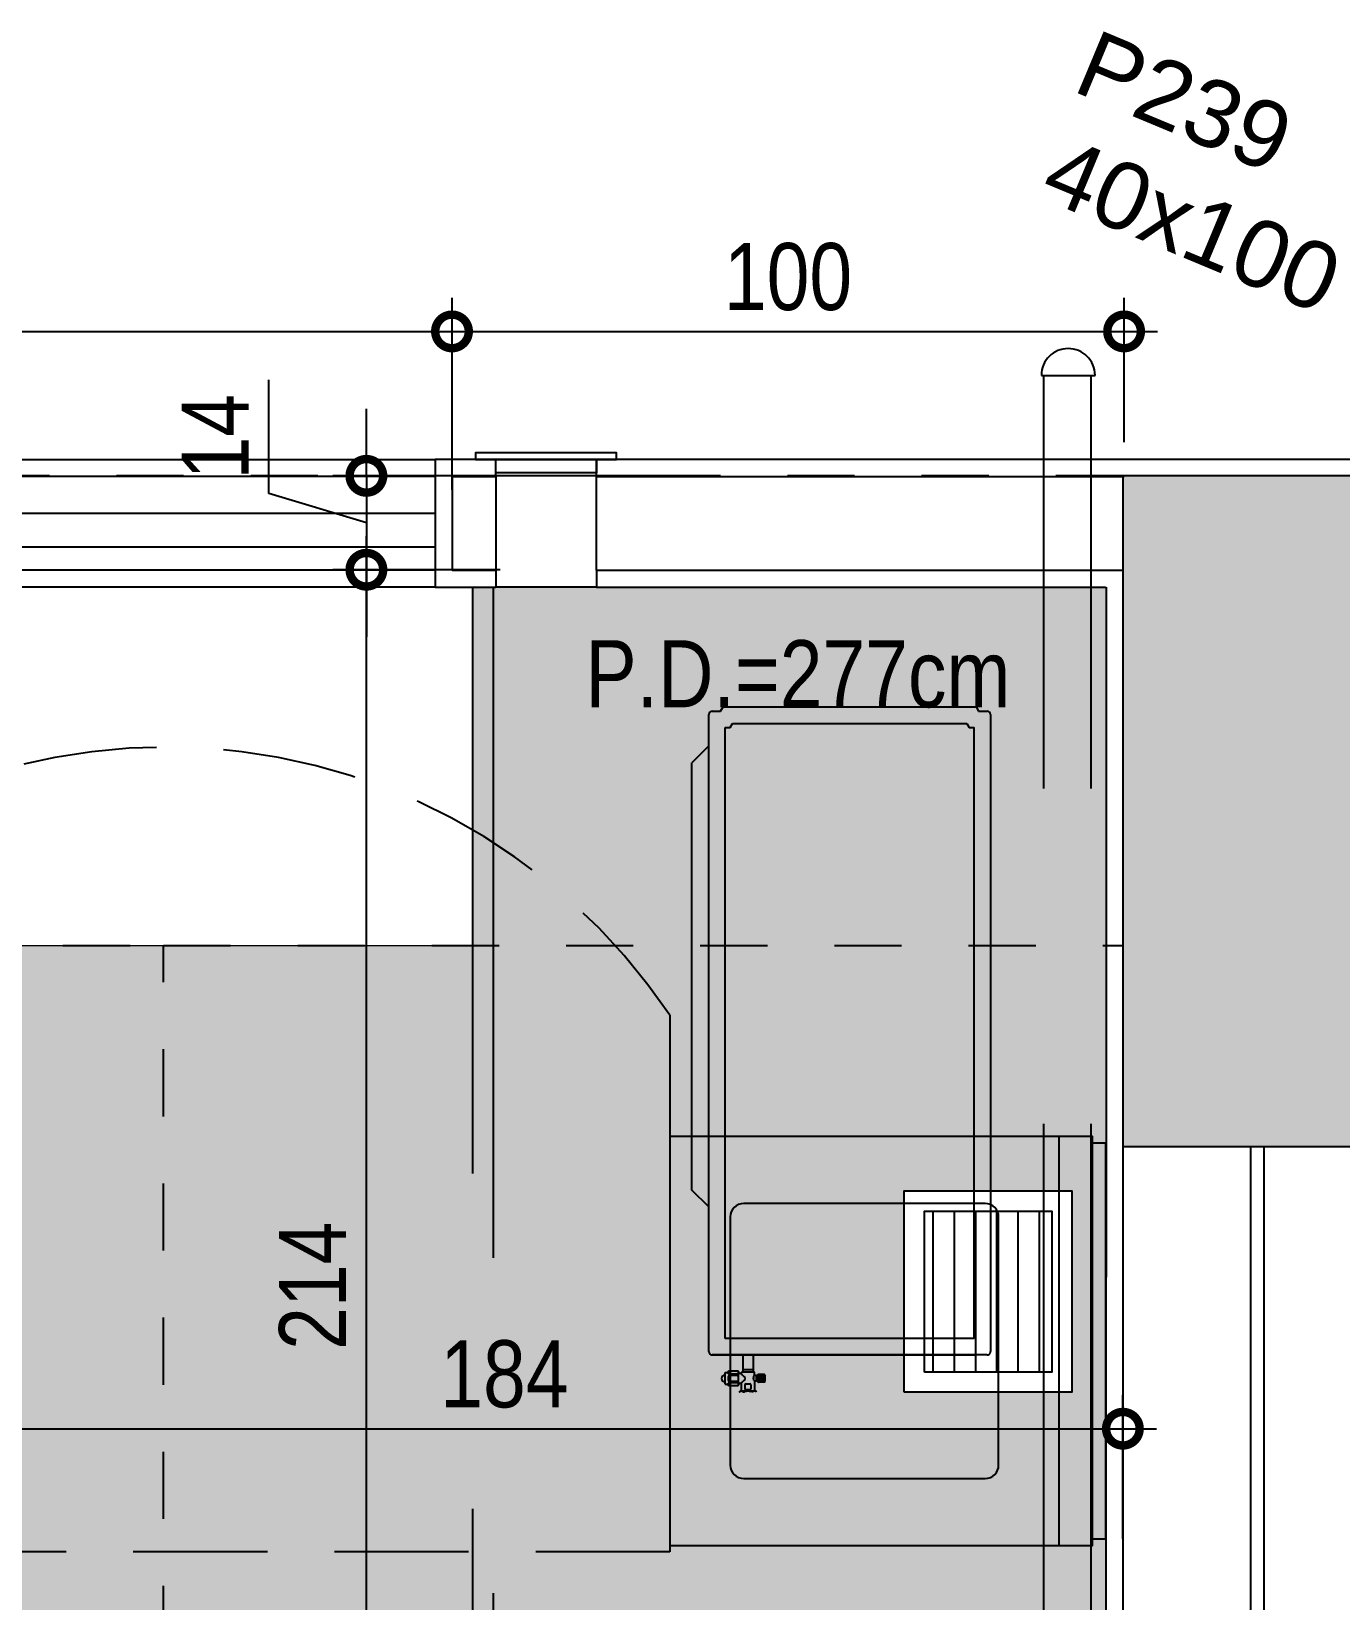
# Model space of a CAD drawing. Header units: metres. Extents: x -41 to 570, y -54 to 184.
# Drawn here: x -27.327 to -25.375, y 51.323 to 53.663 of the extents above; entities that cross this region are included whole.
import ezdxf
from ezdxf.enums import TextEntityAlignment as Align
from ezdxf.xclip import XClip

# ---------------------------------------------------------------- set-up
doc = ezdxf.new("R2010")
doc.units = ezdxf.units.M
doc.header["$XCLIPFRAME"] = 0
for name, pattern in [('DASHEDX2', [1.5, 1, -0.5]), ('PUC$0$DASHEDX2', [1.5, 1, -0.5]), ('PUC$0$HIDDEN', [0.375, 0.25, -0.125])]:
    doc.linetypes.add(name, pattern=pattern)
for name, color, linetype in [('1', 232, 'DASHEDX2'), ('12', 232, 'Continuous'), ('4', 2, 'Continuous'), ('9', 232, 'Continuous'), ('ARQ-DIM', 2, 'Continuous'), ('ARQ-TXT', 2, 'Continuous'), ('PUC$0$ARQ-ALV ACAB', 4, 'Continuous'), ('PUC$0$ARQ-ALV OSSO', 5, 'Continuous'), ('PUC$0$ARQ-AUX', 7, 'Continuous'), ('PUC$0$ARQ-AUX2', 2, 'Continuous'), ('PUC$0$ARQ-CAX', 1, 'Continuous'), ('PUC$0$ARQ-ENCH', 1, 'Continuous'), ('PUC$0$ARQ-MOB', 7, 'Continuous'), ('PUC$0$ARQ-PRJ', 7, 'PUC$0$DASHEDX2'), ('PUC$0$MAUROAMARELO', 162, 'Continuous'), ('PUC$0$MAUROVERDE', 3, 'Continuous')]:
    doc.layers.add(name, color=color, linetype=linetype)
doc.layers.add('PUC$0$ARQ-FORRO', color=9, linetype='Continuous', lineweight=5)
doc.styles.add('Adesa', font='ARIALN.TTF')
doc.styles.get("Standard").update_dxf_attribs({"font": 'arial.ttf'})
doc.dimstyles.new('ADESA 1-0050', dxfattribs={"dimtxt": 0.1, "dimasz": 0.1, "dimexe": 0.05, "dimexo": 0.05, "dimgap": 0.03, "dimtad": 1, "dimdec": 1, "dimlfac": 100, "dimzin": 12, "dimtxsty": 'Adesa', "dimblk": 'DOTSMALL', "dimcen": 1, "dimdle": 0.05, "dimclrd": 1, "dimclre": 1, "dimclrt": 256, "dimazin": 3, "dimtm": 1e-09, "dimtfac": 1, "dimtdec": 1, "dimtmove": 1, "dimatfit": 0, "dimldrblk": 'DOTSMALL', "dimfxl": 0.8, "dimtvp": 2, "dimtolj": 1, "dimtzin": 0, "dimarcsym": 0})

# ---------------------------------------------------------------- blocks, each defined once
blk = doc.blocks.new('PUC$0$pl apto tipo 2 puc')
at = {"layer": 'PUC$0$ARQ-ALV OSSO'}
blk.add_lwpolyline([(-25.4988, 2.0012), (-25.4983, -1.4888)], dxfattribs=at)
blk = doc.blocks.new('PUC$0$A$C7cb482e1')
at = {"layer": 'PUC$0$ARQ-PRJ'}
for p, q in [((-0.1098, -0.2708, 0), (-0.1098, 1.8451, 0)), ((-0.0389, -0.2708, 0), (-0.0389, 1.8451, 0))]:
    blk.add_line(p, q, dxfattribs=at)
at = {"layer": 'PUC$0$ARQ-PRJ', "elevation": 0}
for points in [[(-0.1133, 1.8451), (-0.0333, 1.8451)], [(-0.1571, -0.4064), (-0.0171, -0.4064), (-0.0171, -0.1264), (-0.1571, -0.1264), (-0.1571, -0.4064)]]:
    blk.add_lwpolyline(points, dxfattribs=at)
at = {"layer": 'PUC$0$ARQ-PRJ'}
for centre, radius, start, end in [((-0.0733, 1.8451, 0), 0.04, 360, 180), ((-0.0743, -0.2651, 0), 0.0359, 189.055, 350.945)]:
    blk.add_arc(centre, radius, start, end, dxfattribs=at)
blk = doc.blocks.new('PUC$0$pl cx vent')
at = {"layer": 'PUC$0$ARQ-CAX'}
h = blk.add_hatch(dxfattribs=at)
h.set_pattern_fill('LINE', color=255, scale=0.01, angle=90)
h.set_pattern_definition([(90, (10.529542, -8.815224), (-0.03175, 2e-18), [])])
h.paths.add_polyline_path([(-0.22, -0.27), (-0.22, -0.03), (-0.03, -0.03), (-0.03, -0.27)])
for points in [[(-0.25, -0.3), (-0.25, 0), (0, 0), (0, -0.3)], [(-0.22, -0.27), (-0.22, -0.03), (-0.03, -0.03), (-0.03, -0.27)]]:
    blk.add_lwpolyline(points, close=True, dxfattribs=at)
blk = doc.blocks.new('PUC$0$planta tipo 5 puc')
at = {"layer": 'PUC$0$ARQ-ALV ACAB'}
for p, q in [((-30.8167, 3.0245, 0), (-34.8167, 3.0243, 0)), ((-34.8167, 2.8343, 0), (-30.8167, 2.8346, 0))]:
    blk.add_line(p, q, dxfattribs=at)
at = {"layer": 'PUC$0$ARQ-ALV ACAB', "elevation": 0}
for points in [[(-36.2338, 3.0243), (-34.8417, 3.0243), (-34.8167, 3.0243), (-34.8167, 2.8343)], [(-35.0569, 2.9993), (-35.0569, 3.0243)], [(-34.9069, 2.9993), (-34.9069, 3.0243)], [(-35.0569, 2.8593), (-35.0569, 2.8343)], [(-34.9069, 2.8593), (-34.9069, 2.8343)], [(-35.8167, 2.8343), (-35.8164, 0.7758)], [(-35.0569, 2.8343), (-35.8158, 2.8343)], [(-34.8167, 2.8343), (-34.9069, 2.8343)], [(-34.9069, 2.8343), (-34.9069, 2.8343)]]:
    blk.add_lwpolyline(points, dxfattribs=at)
at = {"layer": 'PUC$0$ARQ-ALV OSSO', "elevation": 0}
for points in [[(-35.0569, 2.9993), (-35.8435, 2.9993)], [(-35.0569, 2.8593), (-35.0569, 2.9993)], [(-34.8417, 2.9993), (-34.9069, 2.9993)], [(-34.8417, 2.9993), (-34.8417, 2.8593), (-34.9069, 2.8593)], [(-34.9069, 2.9993), (-34.9069, 2.8593)], [(-35.8417, 2.8593), (-35.8417, -1.49)], [(-35.0569, 2.8593), (-35.8417, 2.8593)], [(-36.0317, 2), (-36.0317, -1.49)]]:
    blk.add_lwpolyline(points, dxfattribs=at)
at = {"layer": 'PUC$0$ARQ-AUX', "elevation": 0}
for points in [[(-34.8167, 2.9993), (-30.8167, 2.9993)], [(-34.8167, 2.8593), (-30.8167, 2.8593)], [(-35.0569, 2.834), (-34.9069, 2.834)]]:
    blk.add_lwpolyline(points, dxfattribs=at)
at = {"layer": 'PUC$0$ARQ-AUX2', "elevation": 0}
for points in [[(-30.8167, 2.9445), (-34.8167, 2.9443)], [(-30.8167, 2.8945), (-34.8167, 2.8943)]]:
    blk.add_lwpolyline(points, dxfattribs=at)
at = {"layer": 'PUC$0$ARQ-CAX', "elevation": 0}
for points in [[(-34.8769, 3.0244), (-35.0869, 3.0244), (-35.0869, 3.0344), (-34.8769, 3.0344)], [(-34.9069, 3.0244), (-35.0569, 3.0244), (-35.0569, 3.0044), (-34.9069, 3.0044)]]:
    blk.add_lwpolyline(points, close=True, dxfattribs=at)
at = {"layer": 'PUC$0$ARQ-PRJ', "elevation": 0}
blk.add_lwpolyline([(-34.8728, 2.8343), (-34.9028, 2.8343), (-34.9028, 0.46), (-34.8728, 0.46)], close=True, dxfattribs=at)
at = {"xscale": -1}
blk.add_blockref('PUC$0$A$C7cb482e1', (-35.8335, 1.3048, 0), dxfattribs=at)
at = {"layer": 'PUC$0$ARQ-CAX', "xscale": -1}
blk.add_blockref('PUC$0$pl cx vent', (-35.7658, 1.934, 0), dxfattribs=at)
blk = doc.blocks.new('PUC$0$MAQ-LAVAR-ROUPA')
blk.add_lwpolyline([(0, 0.65), (0.61, 0.65), (0.61, 0.02), (0, 0.02)], close=True)
blk.add_lwpolyline([(0.1, 0.18), (0.1, 0.54, -0.414214), (0.12, 0.56), (0.49, 0.56, -0.414214), (0.51, 0.54), (0.51, 0.18, -0.414214), (0.49, 0.16), (0.12, 0.16, -0.414214)], format="xyb", close=True)
for points in [[(0.61, 0.07), (0, 0.07)], [(0.6, 0.02), (0.6, 0), (0.01, 0), (0.01, 0.02)], [(0.01, 0), (0.6, 0)]]:
    blk.add_lwpolyline(points)
blk = doc.blocks.new('PUC$0$layout pcd puc 5')
at = {"layer": 'PUC$0$ARQ-MOB', "xscale": -1, "rotation": 270}
blk.add_blockref('PUC$0$MAQ-LAVAR-ROUPA', (-10.6398, 0.57), dxfattribs=at)
blk = doc.blocks.new('PUC$0$pl forro pcd 5')
at = {"layer": 'PUC$0$ARQ-FORRO'}
h = blk.add_hatch(color=256, dxfattribs=at)
h.dxf.hatch_style = 1
h.paths.add_polyline_path([(-4.3097, 0.5799), (-4.3097, 0.8958), (-3.2062, 0.8958), (-3.2062, -0.9443), (-4.0561, -0.9443), (-4.0561, -1.4786), (-5, -1.4785), (-5, 0.5799)])
h.paths.add_polyline_path([(-0.9849, -0.9443), (-3.2062, -0.9443), (-3.2062, -0.0401), (-0.9849, -0.0401)])
h.paths.add_polyline_path([(-0.6197, -0.949), (-0.4399, -0.949), (-0.4399, -0.0401), (-0.6197, -0.0401)])
h.paths.add_polyline_path([(-4.9491, -0.2782), (-4.6991, -0.2782), (-4.6991, -0.5782), (-4.9491, -0.5782)], flags=16)
at = {"layer": 'PUC$0$ARQ-FORRO', "elevation": 0}
for points in [[(-4.3097, 0.5799), (-4.3097, 0.8958), (-3.2062, 0.8958), (-3.2062, -0.9443), (-4.0561, -0.9443), (-4.0561, -1.4786), (-5, -1.4785), (-5, 0.5799)], [(-4.9491, -0.2782), (-4.6991, -0.2782), (-4.6991, -0.5782), (-4.9491, -0.5782)]]:
    blk.add_lwpolyline(points, close=True, dxfattribs=at)
blk = doc.blocks.new('PUC$0$CDS1')
at = {"layer": 'PUC$0$MAUROAMARELO'}
for p, q in [((8267.3083, 3268.3306, 0), (8267.3119, 3268.3368, 0)), ((8267.3119, 3268.3368, 0), (8267.6893, 3268.3368, 0)), ((8267.6893, 3268.3368, 0), (8267.6929, 3268.3306, 0)), ((8267.2906, 3267.3756, 0), (8267.2906, 3268.3256, 0)), ((8267.2956, 3268.3306, 0), (8267.3083, 3268.3306, 0)), ((8267.6929, 3268.3306, 0), (8267.7056, 3268.3306, 0)), ((8267.7106, 3268.3256, 0), (8267.7106, 3267.3756, 0)), ((8267.3151, 3267.3951, 0), (8267.3151, 3268.3061, 0)), ((8267.3151, 3268.3061, 0), (8267.3224, 3268.3061, 0)), ((8267.3224, 3268.3061, 0), (8267.326, 3268.3123, 0)), ((8267.326, 3268.3123, 0), (8267.6752, 3268.3123, 0)), ((8267.6752, 3268.3123, 0), (8267.6788, 3268.3061, 0)), ((8267.6788, 3268.3061, 0), (8267.6861, 3268.3061, 0)), ((8267.6861, 3267.3951, 0), (8267.6861, 3268.3061, 0)), ((8267.2906, 3268.2786, 0), (8267.2656, 3268.2536, 0)), ((8267.2656, 3267.6163, 0), (8267.2656, 3268.2536, 0)), ((8267.2906, 3267.5913, 0), (8267.2656, 3267.6163, 0)), ((8267.6861, 3267.3951, 0), (8267.3151, 3267.3951, 0)), ((8267.7056, 3267.3706, 0), (8267.2956, 3267.3706, 0)), ((8267.2956, 3267.3706, 0), (8267.6893, 3267.3706, 0)), ((8267.3416, 3267.3706, 0), (8267.3416, 3267.3487, 0)), ((8267.3568, 3267.3706, 0), (8267.3568, 3267.3487, 0)), ((8267.3149, 3267.3269, 0), (8267.3149, 3267.3443, 0)), ((8267.3338, 3267.3467, 0), (8267.3208, 3267.3467, 0)), ((8267.3338, 3267.342, 0), (8267.3208, 3267.342, 0)), ((8267.3208, 3267.342, 0), (8267.3208, 3267.3402, 0)), ((8267.3338, 3267.342, 0), (8267.3208, 3267.342, 0)), ((8267.3208, 3267.342, 0), (8267.3208, 3267.3402, 0)), ((8267.3338, 3267.3402, 0), (8267.3208, 3267.3402, 0)), ((8267.3338, 3267.3402, 0), (8267.3208, 3267.3402, 0)), ((8267.3208, 3267.3292, 0), (8267.3208, 3267.331, 0)), ((8267.3338, 3267.331, 0), (8267.3208, 3267.331, 0)), ((8267.3351, 3267.3457, 0), (8267.3338, 3267.3467, 0)), ((8267.3338, 3267.342, 0), (8267.3338, 3267.3402, 0)), ((8267.3338, 3267.342, 0), (8267.3338, 3267.3402, 0)), ((8267.3338, 3267.3292, 0), (8267.3338, 3267.331, 0)), ((8267.3351, 3267.3254, 0), (8267.3351, 3267.3457, 0)), ((8267.3389, 3267.3432, 0), (8267.3351, 3267.3432, 0)), ((8267.3389, 3267.3435, 0), (8267.3389, 3267.3437, 0)), ((8267.3389, 3267.3432, 0), (8267.3389, 3267.3436, 0)), ((8267.3579, 3267.3448, 0), (8267.34, 3267.3448, 0)), ((8267.3569, 3267.3487, 0), (8267.3415, 3267.3487, 0)), ((8267.3415, 3267.3487, 0), (8267.3415, 3267.3448, 0)), ((8267.3569, 3267.3487, 0), (8267.3569, 3267.3448, 0)), ((8267.3589, 3267.3402, 0), (8267.3589, 3267.3437, 0)), ((8267.362, 3267.3402, 0), (8267.3589, 3267.3402, 0)), ((8267.362, 3267.3315, 0), (8267.3589, 3267.3315, 0)), ((8267.3589, 3267.3315, 0), (8267.3589, 3267.3167, 0)), ((8267.362, 3267.3315, 0), (8267.362, 3267.3402, 0)), ((8267.3636, 3267.3397, 0), (8267.362, 3267.3397, 0)), ((8267.3636, 3267.3321, 0), (8267.362, 3267.3321, 0)), ((8267.3636, 3267.3313, 0), (8267.3636, 3267.3404, 0)), ((8267.3735, 3267.3415, 0), (8267.3646, 3267.3415, 0)), ((8267.3667, 3267.3303, 0), (8267.3667, 3267.3415, 0)), ((8267.3733, 3267.3408, 0), (8267.3667, 3267.3408, 0)), ((8267.3733, 3267.3401, 0), (8267.3667, 3267.3401, 0)), ((8267.3733, 3267.3393, 0), (8267.3667, 3267.3393, 0)), ((8267.3733, 3267.3386, 0), (8267.3667, 3267.3386, 0)), ((8267.3733, 3267.3379, 0), (8267.3667, 3267.3379, 0)), ((8267.3733, 3267.3372, 0), (8267.3667, 3267.3372, 0)), ((8267.3733, 3267.3372, 0), (8267.3667, 3267.3372, 0)), ((8267.3733, 3267.3365, 0), (8267.3667, 3267.3365, 0)), ((8267.3733, 3267.3359, 0), (8267.3667, 3267.3359, 0)), ((8267.3733, 3267.3353, 0), (8267.3667, 3267.3353, 0)), ((8267.3733, 3267.3345, 0), (8267.3667, 3267.3345, 0)), ((8267.3733, 3267.3345, 0), (8267.3667, 3267.3345, 0)), ((8267.3733, 3267.3338, 0), (8267.3667, 3267.3338, 0)), ((8267.3733, 3267.3331, 0), (8267.3667, 3267.3331, 0)), ((8267.3733, 3267.3324, 0), (8267.3667, 3267.3324, 0)), ((8267.3733, 3267.3317, 0), (8267.3667, 3267.3317, 0)), ((8267.3733, 3267.331, 0), (8267.3667, 3267.331, 0)), ((8267.3733, 3267.3303, 0), (8267.3733, 3267.3415, 0)), ((8267.3746, 3267.3313, 0), (8267.3746, 3267.3404, 0)), ((8267.3338, 3267.3292, 0), (8267.3208, 3267.3292, 0)), ((8267.3338, 3267.3244, 0), (8267.3208, 3267.3244, 0)), ((8267.3351, 3267.3254, 0), (8267.3338, 3267.3244, 0)), ((8267.3389, 3267.328, 0), (8267.3351, 3267.328, 0)), ((8267.336, 3267.3154, 0), (8267.3372, 3267.3167, 0)), ((8267.3606, 3267.3167, 0), (8267.3372, 3267.3167, 0)), ((8267.3389, 3267.328, 0), (8267.3389, 3267.3167, 0)), ((8267.3413, 3267.3157, 0), (8267.3438, 3267.3157, 0)), ((8267.3448, 3267.3199, 0), (8267.3448, 3267.3264, 0)), ((8267.3458, 3267.3275, 0), (8267.352, 3267.3275, 0)), ((8267.352, 3267.3188, 0), (8267.3458, 3267.3188, 0)), ((8267.3531, 3267.3264, 0), (8267.3531, 3267.3199, 0)), ((8267.3566, 3267.3157, 0), (8267.3541, 3267.3157, 0)), ((8267.3618, 3267.3154, 0), (8267.3606, 3267.3167, 0)), ((8267.3735, 3267.3303, 0), (8267.3646, 3267.3303, 0))]:
    blk.add_line(p, q, dxfattribs=at)
for centre, radius, start, end in [((8267.2956, 3268.3256, 0), 0.005, 90, 180), ((8267.7056, 3268.3256, 0), 0.005, 0, 90), ((8267.2956, 3267.3756, 0), 0.005, 180, 270), ((8267.3149, 3267.3356, 0), 0.00517, 90, 270), ((8267.3149, 3267.3531, 0), 0.00883, 270, 303.2043), ((8267.3222, 3267.3444, 0), 0.00279, 121.1036, 238.8964), ((8267.328, 3267.3356, 0), 0.00859, 147.4828, 212.5172), ((8267.3324, 3267.3444, 0), 0.00279, 301.1036, 58.8964), ((8267.3265, 3267.3356, 0), 0.00859, 327.4828, 32.5172), ((8267.34, 3267.3437, 0), 0.00108, 90, 180), ((8267.3669, 3267.3642, 0), 0.035, 216.8549, 229.9897), ((8267.3669, 3267.307, 0), 0.035, 130.0103, 143.1451), ((8267.3411, 3267.3356, 0), 0.00379, 331.5684, 28.4316), ((8267.3629, 3267.3359, 0), 0.00591, 132.4469, 227.5531), ((8267.3579, 3267.3437, 0), 0.00108, 0, 90), ((8267.3646, 3267.3404, 0), 0.00108, 90, 180), ((8267.3646, 3267.3313, 0), 0.00108, 180, 270), ((8267.3735, 3267.3404, 0), 0.00108, 0, 90), ((8267.3735, 3267.3313, 0), 0.00108, 270, 360), ((8267.3149, 3267.318, 0), 0.00883, 56.7957, 90), ((8267.3222, 3267.3268, 0), 0.00279, 121.1036, 238.8964), ((8267.3324, 3267.3268, 0), 0.00279, 301.1036, 58.8964), ((8267.3388, 3267.3131, 0), 0.00358, 46.1862, 140.5423), ((8267.3489, 3267.3021, 0), 0.0145, 69.2202, 110.7798), ((8267.3458, 3267.3264, 0), 0.00108, 90, 180), ((8267.3458, 3267.3199, 0), 0.00108, 180, 270), ((8267.352, 3267.3264, 0), 0.00108, 0, 90), ((8267.352, 3267.3199, 0), 0.00108, 270, 0), ((8267.3591, 3267.3131, 0), 0.00358, 39.4577, 133.8138)]:
    blk.add_arc(centre, radius, start, end, dxfattribs=at)
at = {"layer": 'PUC$0$MAUROVERDE', "linetype": 'PUC$0$HIDDEN'}
blk.add_arc((8267.7056, 3267.3756, 0), 0.005, 270, 0, dxfattribs=at)
blk = doc.blocks.new('PUC$0$A$C4d0191d3')
at = {"layer": 'PUC$0$MAUROAMARELO', "rotation": 180}
blk.add_blockref('PUC$0$CDS1', (8267.8829, 3268.5155, 0), dxfattribs=at)
blk = doc.blocks.new('PUC')
at = {"layer": 'PUC$0$ARQ-PRJ', "ltscale": 0.2, "elevation": 0}
blk.add_lwpolyline([(26.3752, -52.1957), (26.3752, -51.3957), (27.8752, -51.3958), (27.8752, -52.1957, -0.533333)], format="xyb", close=True, dxfattribs=at)
at = {"layer": 'PUC$0$ARQ-ALV OSSO', "rotation": 180}
blk.add_blockref('PUC$0$pl apto tipo 2 puc', (-0.0088, -49.9988, 0), dxfattribs=at)
at = {"layer": 'PUC$0$ARQ-AUX', "xscale": -1, "rotation": 180}
blk.add_blockref('PUC$0$planta tipo 5 puc', (61.5417, -49.9999, 0), dxfattribs=at)
at = {"layer": 'PUC$0$ARQ-ENCH'}
blk.add_blockref('PUC$0$A$C4d0191d3', (25.725, -52.8342, 0), dxfattribs=at)
at = {"layer": 'PUC$0$ARQ-FORRO'}
blk.add_blockref('PUC$0$pl forro pcd 5', (30.725, -51.3557, 0), dxfattribs=at)
at = {"layer": 'PUC$0$ARQ-MOB'}
blk.add_blockref('PUC$0$layout pcd puc 5', (36.365, -52.5851, 0), dxfattribs=at)
blk = doc.blocks.new('_DotSmall')
at = {"color": 0, "linetype": 'ByBlock', "const_width": 0.5}
blk.add_lwpolyline([(-0.0625, 0, 1), (0.0625, 0, 1)], format="xyb", close=True, dxfattribs=at)
blk = doc.blocks.new('*D161')
at = {"layer": 'ARQ-DIM', "color": 1, "lineweight": -2, "transparency": 16777216}
for p, q in [((-27.5437, 51.3807), (-27.5437, 51.6294)), ((-25.7, 51.415), (-25.7, 51.6294)), ((-27.5937, 51.5794), (-25.65, 51.5794))]:
    blk.add_line(p, q, dxfattribs=at)
at = {"layer": 'Defpoints', "color": 0, "transparency": 16777216}
for p in [(-25.7, 51.5794), (-25.7, 51.365, 0), (-27.5437, 51.3307, 0)]:
    blk.add_point(p, dxfattribs=at)
at = {"layer": 'ARQ-DIM', "color": 1, "lineweight": -2, "transparency": 16777216, "xscale": 0.1, "yscale": 0.1, "zscale": 0.1, "rotation": 180}
blk.add_blockref('_DotSmall', (-27.5437, 51.5794), dxfattribs=at)
at = {"layer": 'ARQ-DIM', "color": 1, "lineweight": -2, "transparency": 16777216, "xscale": 0.1, "yscale": 0.1, "zscale": 0.1}
blk.add_blockref('_DotSmall', (-25.7, 51.5794), dxfattribs=at)
at = {"layer": 'ARQ-DIM', "transparency": 16777216, "insert": (-26.6219, 51.6605), "char_height": 0.1, "attachment_point": 5, "style": 'Adesa'}
blk.add_mtext('\\A1;184', dxfattribs=at)
blk = doc.blocks.new('*D190')
at = {"layer": 'ARQ-DIM', "color": 1, "lineweight": -2, "transparency": 16777216}
for p, q in [((-26.8276, 50.6749), (-26.8276, 52.91)), ((-26.628, 52.86), (-26.8776, 52.86)), ((-26.4403, 50.7249), (-26.8776, 50.7249))]:
    blk.add_line(p, q, dxfattribs=at)
at = {"layer": 'Defpoints', "color": 0, "transparency": 16777216}
for p in [(-26.8276, 52.86), (-26.578, 52.86, 0), (-26.3903, 50.7249, 0)]:
    blk.add_point(p, dxfattribs=at)
at = {"layer": 'ARQ-DIM', "color": 1, "lineweight": -2, "transparency": 16777216, "xscale": 0.1, "yscale": 0.1, "zscale": 0.1}
for p, rotation in [((-26.8276, 52.86), 90), ((-26.8276, 50.7249), 270)]:
    blk.add_blockref('_DotSmall', p, dxfattribs=dict(at, rotation=rotation))
at = {"layer": 'ARQ-DIM', "transparency": 16777216, "insert": (-26.9078, 51.7925), "char_height": 0.1, "attachment_point": 5, "rotation": 90, "style": 'Adesa'}
blk.add_mtext('\\A1;214', dxfattribs=at)
blk = doc.blocks.new('*D191')
at = {"layer": 'ARQ-DIM', "color": 1, "lineweight": -2, "transparency": 16777216}
for p, q in [((-26.9728, 52.9735), (-26.9728, 53.143)), ((-26.8276, 53), (-26.8276, 53.1)), ((-26.3114, 53), (-26.8776, 53)), ((-26.8276, 53), (-26.8276, 52.86)), ((-26.8276, 53), (-26.8276, 52.86)), ((-26.8276, 52.93), (-26.9728, 52.9735)), ((-26.628, 52.86), (-26.8776, 52.86)), ((-26.8276, 52.86), (-26.8276, 52.76))]:
    blk.add_line(p, q, dxfattribs=at)
at = {"layer": 'Defpoints', "color": 0, "transparency": 16777216}
for p in [(-26.2614, 53), (-26.8276, 52.86), (-26.578, 52.86)]:
    blk.add_point(p, dxfattribs=at)
at = {"layer": 'ARQ-DIM', "color": 1, "lineweight": -2, "transparency": 16777216, "xscale": 0.1, "yscale": 0.1, "zscale": 0.1}
for p, rotation in [((-26.8276, 53), 270), ((-26.8276, 52.86), 90)]:
    blk.add_blockref('_DotSmall', p, dxfattribs=dict(at, rotation=rotation))
at = {"layer": 'ARQ-DIM', "transparency": 16777216, "insert": (-27.053, 53.0583), "char_height": 0.1, "attachment_point": 5, "rotation": 90, "style": 'Adesa'}
blk.add_mtext('\\A1;14', dxfattribs=at)
blk = doc.blocks.new('*D321')
at = {"layer": 'ARQ-DIM', "color": 1, "lineweight": -2, "transparency": 16777216}
for p, q in [((-30.75, 53.0502), (-30.75, 53.2653)), ((-26.7, 52.9792), (-26.7, 53.2653)), ((-30.8, 53.2153), (-26.65, 53.2153))]:
    blk.add_line(p, q, dxfattribs=at)
at = {"layer": 'Defpoints', "color": 0, "transparency": 16777216}
for p in [(-26.7, 53.2153), (-30.75, 53.0002, 0), (-26.7, 52.9292)]:
    blk.add_point(p, dxfattribs=at)
at = {"layer": 'ARQ-DIM', "color": 1, "lineweight": -2, "transparency": 16777216, "xscale": 0.1, "yscale": 0.1, "zscale": 0.1, "rotation": 180}
blk.add_blockref('_DotSmall', (-30.75, 53.2153), dxfattribs=at)
at = {"layer": 'ARQ-DIM', "color": 1, "lineweight": -2, "transparency": 16777216, "xscale": 0.1, "yscale": 0.1, "zscale": 0.1}
blk.add_blockref('_DotSmall', (-26.7, 53.2153), dxfattribs=at)
at = {"layer": 'ARQ-DIM', "transparency": 16777216, "insert": (-28.725, 53.2964), "char_height": 0.1, "attachment_point": 5, "style": 'Adesa'}
blk.add_mtext('\\A1;405', dxfattribs=at)
blk = doc.blocks.new('*D322')
at = {"layer": 'ARQ-DIM', "color": 1, "lineweight": -2, "transparency": 16777216}
for p, q in [((-26.7, 52.9792), (-26.7, 53.2653)), ((-25.6982, 53.05), (-25.6982, 53.2653)), ((-26.75, 53.2153), (-25.6482, 53.2153))]:
    blk.add_line(p, q, dxfattribs=at)
at = {"layer": 'Defpoints', "color": 0, "transparency": 16777216}
for p in [(-25.6982, 53.2153), (-25.6982, 53, 0), (-26.7, 52.9292)]:
    blk.add_point(p, dxfattribs=at)
at = {"layer": 'ARQ-DIM', "color": 1, "lineweight": -2, "transparency": 16777216, "xscale": 0.1, "yscale": 0.1, "zscale": 0.1, "rotation": 180}
blk.add_blockref('_DotSmall', (-26.7, 53.2153), dxfattribs=at)
at = {"layer": 'ARQ-DIM', "color": 1, "lineweight": -2, "transparency": 16777216, "xscale": 0.1, "yscale": 0.1, "zscale": 0.1}
blk.add_blockref('_DotSmall', (-25.6982, 53.2153), dxfattribs=at)
at = {"layer": 'ARQ-DIM', "transparency": 16777216, "insert": (-26.1991, 53.2964), "char_height": 0.1, "attachment_point": 5, "style": 'Adesa'}
blk.add_mtext('\\A1;100', dxfattribs=at)
blk = doc.blocks.new('est-lo-08-6sa-r00')
at = {"layer": '4'}
h = blk.add_hatch(color=8, dxfattribs=at)
h.dxf.hatch_style = 1
h.paths.add_polyline_path([(72.453596, -775.948263), (89.987707, -768.630138), (31.827874, -629.280097), (14.293763, -636.598222)], flags=17)
h.paths.add_polyline_path([(-113.904934, -1069.376461), (37.44213, -1006.209491), (30.123852, -988.675012), (-103.689101, -1044.523858), (-278.930329, -624.648636), (-286.248454, -607.114525), (-286.248475, -607.114534), (-307.05579, -557.260535), (-324.58988, -564.57865)])
h.paths.add_polyline_path([(-3206.956631, -1758.910157), (-3258.953832, -1634.325684), (-3291.25351, -1647.80644), (-3239.256309, -1772.390913)])
h.paths.add_polyline_path([(-2993.189754, -2271.092218), (-3020.151167, -2206.492821), (-3034.916841, -2212.655496), (-3140.452498, -1959.793707), (-3125.686931, -1953.631076), (-3148.796798, -1898.260198), (-3181.096477, -1911.740954), (-3025.489432, -2284.572974)])
h.paths.add_polyline_path([(-2947.092821, -1013.293024), (-2914.793142, -999.812268), (-2953.309588, -907.527473), (-2985.609266, -921.008229)])
h.paths.add_polyline_path([(-2727.356492, -1539.777801), (-2695.056814, -1526.297045), (-2733.573259, -1434.01225), (-2765.872938, -1447.493006)])
h.paths.add_polyline_path([(2122.48851, 465.414809), (2070.491309, 589.999283), (2038.191631, 576.518527), (2090.188832, 451.934053)])
h.paths.add_polyline_path([(2012.331384, 729.349548), (1857.495359, 1100.334221), (1825.19568, 1086.853465), (1852.1572, 1022.254111), (1866.922767, 1028.416743), (1971.687405, 777.4023), (1956.921838, 771.239669), (1980.031705, 715.868792)])
h.paths.add_polyline_path([(2336.253806, -46.763456), (2180.644029, 326.07511), (2148.34435, 312.594354), (2171.454218, 257.223477), (2186.219785, 263.386109), (2291.758175, 10.517772), (2276.992608, 4.355141), (2303.954128, -60.244212)])
h.paths.add_polyline_path([(-385.517235, -426.387329), (-595.433068, 76.567703), (-627.732746, 63.086948), (-600.771226, -1.512406), (-586.005659, 4.650226), (-426.161214, -378.334576), (-440.926781, -384.497208), (-417.816914, -439.868085)])
h.paths.add_polyline_path([(-83.249658, 290.335142), (-592.661728, 77.724364), (-382.747194, -425.227558), (-365.213083, -417.909434), (-567.809492, 67.508377), (-108.231212, 259.320275), (-7.318125, 17.534111), (-242.644353, -80.682824), (-140.96112, -324.314257), (-70.363251, -294.849176), (-77.681376, -277.315065), (-130.745133, -299.462021), (-217.792117, -90.898811), (0, 0), (87.04691, -208.563033), (33.983152, -230.709989), (41.301277, -248.2441), (126.664713, -212.616388), (103.554846, -157.245511), (88.789278, -163.408142), (-71.053705, 219.573157), (-56.288138, 225.735788)])
h.paths.add_polyline_path([(395.505667, -856.765828), (368.544148, -792.166475), (353.77858, -798.329106), (193.165052, -413.501599), (207.93062, -407.338968), (184.820752, -351.968091), (-61.579651, -454.806999), (-28.452664, -534.169213), (-10.918528, -526.85106), (-36.727415, -465.022986), (159.839199, -382.982958), (355.887864, -852.712473), (159.32125, -934.752501), (132.748402, -871.073625), (115.214297, -878.391765), (141.787139, -942.070626), (123.33018, -949.773915), (130.648305, -967.308026)])
h.paths.add_polyline_path([(-2506.849069, -2068.110104), (-2474.549391, -2054.629348), (-2513.065836, -1962.344553), (-2545.365515, -1975.825309)])
h.paths.add_polyline_path([(-2448.754924, -805.304224), (-2411.841008, -789.897642), (-2450.357453, -697.612846), (-2487.27137, -713.019428)])
h.paths.add_polyline_path([(-2277.356152, -1215.972989), (-2240.442235, -1200.566407), (-2278.958681, -1108.281611), (-2315.872597, -1123.688193)])
h.paths.add_polyline_path([(-2180.680405, -1447.606534), (-2143.766489, -1432.199951), (-2182.282934, -1339.915156), (-2219.196851, -1355.321738)])
h.paths.add_polyline_path([(-2008.511897, -1860.11957), (-1971.59798, -1844.712987), (-2010.114425, -1752.428192), (-2047.028342, -1767.834774)])
h.paths.add_polyline_path([(-1950.417031, -597.315415), (-1918.117353, -583.834659), (-1956.633798, -491.549864), (-1988.933477, -505.03062)])
h.paths.add_polyline_path([(-1779.018259, -1007.98418), (-1746.71858, -994.503424), (-1785.235026, -902.218629), (-1817.534704, -915.699385)])
h.paths.add_polyline_path([(-1682.342513, -1239.617725), (-1650.042834, -1226.136969), (-1688.559279, -1133.852174), (-1720.858958, -1147.33293)])
h.paths.add_polyline_path([(-1510.174004, -1652.130761), (-1477.874325, -1638.650005), (-1516.390771, -1546.36521), (-1548.690449, -1559.845966)])
h.paths.add_polyline_path([(-1456.693377, -391.252433), (-1424.393698, -377.771677), (-1462.910144, -285.486882), (-1495.209822, -298.967638)])
h.paths.add_polyline_path([(-1285.294604, -801.921198), (-1252.994926, -788.440442), (-1291.511371, -696.155647), (-1323.811049, -709.636403)])
h.paths.add_polyline_path([(-1188.618858, -1033.554743), (-1156.319179, -1020.073987), (-1194.835625, -927.789192), (-1227.135303, -941.269948)])
h.paths.add_polyline_path([(-1016.450349, -1446.067779), (-984.15067, -1432.587023), (-1022.667116, -1340.302228), (-1054.966794, -1353.782984)])
h.paths.add_polyline_path([(-962.969722, -185.189451), (-930.670043, -171.708695), (-969.186489, -79.4239), (-1001.486167, -92.904656)])
h.paths.add_polyline_path([(-791.570949, -595.858216), (-759.271271, -582.37746), (-797.787716, -490.092665), (-830.087394, -503.573421)])
h.paths.add_polyline_path([(-694.895203, -827.491761), (-662.595524, -814.011005), (-701.11197, -721.72621), (-733.411648, -735.206966)])
h.paths.add_polyline_path([(-522.726694, -1240.004797), (-490.427016, -1226.524041), (-528.943461, -1134.239246), (-561.243139, -1147.720002)])
h.paths.add_polyline_path([(1351.53574, 780.804163), (1383.835419, 794.284919), (1345.318973, 886.569714), (1313.019295, 873.088958)])
h.paths.add_polyline_path([(353.014255, 364.056225), (385.313934, 377.536981), (346.797488, 469.821776), (314.49781, 456.341021)])
h.paths.add_polyline_path([(848.583606, 570.889536), (885.497522, 586.296119), (846.981077, 678.580914), (810.067161, 663.174332)])
h.paths.add_polyline_path([(524.412013, -46.610109), (556.711692, -33.129353), (518.195247, 59.155442), (485.895568, 45.674686)])
h.paths.add_polyline_path([(1019.981364, 160.223202), (1056.895281, 175.629784), (1018.378835, 267.91458), (981.464919, 252.507997)])
h.paths.add_polyline_path([(621.088297, -278.244942), (653.387976, -264.764186), (614.87153, -172.479391), (582.571852, -185.960147)])
h.paths.add_polyline_path([(1116.657648, -71.411631), (1153.571565, -56.005049), (1115.055119, 36.279746), (1078.141203, 20.873164)])
h.paths.add_polyline_path([(1571.272069, 254.319386), (1603.571747, 267.800142), (1565.055302, 360.084937), (1532.755624, 346.604181)])
h.paths.add_polyline_path([(793.256806, -690.757979), (825.556485, -677.277223), (787.040039, -584.992428), (754.740361, -598.473183)])
h.paths.add_polyline_path([(1288.825976, -483.924234), (1325.739893, -468.517652), (1287.223447, -376.232856), (1250.309531, -391.639439)])
h.paths.add_polyline_path([(1791.777927, -274.009167), (1824.077605, -260.528411), (1785.56116, -168.243616), (1753.261481, -181.724371)])
h.paths.add_polyline_path([(-3349.413449, -1508.456443), (-3317.113664, -1494.975643), (-3340.223531, -1439.604766), (-3354.989097, -1445.767396), (-3459.75382, -1194.75275), (-3444.988254, -1188.590119), (-3471.949774, -1123.990766), (-3504.249559, -1137.471566)])
h.paths.add_polyline_path([(-359.658373, -579.215013), (-336.548603, -634.585903), (-321.782404, -628.423035), (-161.169457, -1013.250898), (-175.934676, -1019.413357), (-148.973267, -1084.012692), (-116.674634, -1070.532432), (-327.358782, -565.734293), (-359.65846, -579.215049)])
at = {"layer": '1'}
blk.add_line((-2624.567676, -846.174246), (-2592.267997, -832.69349), dxfattribs=at)
for points in [[(-2487.27137, -713.019428), (-2636.416133, -775.267231)], [(-2636.416133, -775.267231), (-2877.281019, -875.795808)], [(-2592.267997, -832.69349), (-2460.30985, -777.618782)], [(-2448.754924, -805.304224), (-2406.771347, -905.896188)], [(-2543.93026, -948.509943), (-2592.267997, -832.69349)]]:
    blk.add_lwpolyline(points, dxfattribs=at)
at = {"layer": '4', "linetype": 'Continuous'}
blk.add_lwpolyline([(-2448.754924, -805.304224), (-2411.841008, -789.897642), (-2450.357453, -697.612846), (-2487.27137, -713.019428), (-2448.754924, -805.304224)], dxfattribs=at)
at = {"layer": '12', "linetype": 'Continuous'}
blk.add_text('40x100', height=10, dxfattribs=at).set_placement((-2515.04687, -679.520359))
at = {"layer": '9', "linetype": 'Continuous'}
blk.add_text('P239', height=10, dxfattribs=at).set_placement((-2516.58462, -662.973857))

msp = doc.modelspace()

# ---------------------------------------------------------------- block references
at = {"linetype": 'Continuous'}
ref = msp.add_blockref('est-lo-08-6sa-r00', (0, 50), dxfattribs=dict(at, xscale=0.01, yscale=0.01, zscale=0.01, rotation=337.346050855639))
XClip(ref).set_block_clipping_path([(-3617.8293247107, -1968.6238684088), (2309.2219967837, 505.1199023612), (1831.3677091607, 1650.0512895176), (-4095.6836123336, -823.6924812524)])
at = {"rotation": 180}
msp.add_blockref('PUC', (0, 0), dxfattribs=at)

# ---------------------------------------------------------------- texts
at = {"layer": 'ARQ-TXT', "style": 'Adesa'}
msp.add_text('P.D.=277cm', height=0.1, dxfattribs=at).set_placement((-26.1844, 52.705, 0), align=Align.MIDDLE)

# ---------------------------------------------------------------- dimensions: what is measured, and where the dimension line sits
at = {"layer": 'ARQ-DIM'}
for base, p1, p2, picture, middle in [((-26.7, 53.2153), (-30.75, 53.0002, 0), (-26.7, 52.9292), '*D321', (-28.725, 53.2964)), ((-25.6982, 53.2153), (-26.7, 52.9292), (-25.6982, 53, 0), '*D322', (-26.1991, 53.2964)), ((-25.7, 51.5794), (-27.5437, 51.3307, 0), (-25.7, 51.365, 0), '*D161', (-26.6219, 51.6605))]:
    dim = msp.add_linear_dim(base=base, p1=p1, p2=p2, dimstyle='ADESA 1-0050', override={"dimdec": 0}, dxfattribs=at)
    dim.commit()
    dim.dimension.update_dxf_attribs({"geometry": picture, "text_midpoint": middle})
dim = msp.add_linear_dim(base=(-26.8276, 52.86, 0), p1=(-26.2614, 53, 0), p2=(-26.578, 52.86, 0), angle=90, dimstyle='ADESA 1-0050', dxfattribs=at)
dim.commit()
dim.dimension.update_dxf_attribs({"geometry": '*D191', "text_midpoint": (-27.053, 53.0035, 0)})
dim = msp.add_linear_dim(base=(-26.8276, 52.86), p1=(-26.3903, 50.7249, 0), p2=(-26.578, 52.86, 0), angle=90, dimstyle='ADESA 1-0050', override={"dimdec": 0}, dxfattribs=at)
dim.commit()
dim.dimension.update_dxf_attribs({"geometry": '*D190', "text_midpoint": (-26.9078, 51.7925)})

doc.saveas('drawing.dxf')
